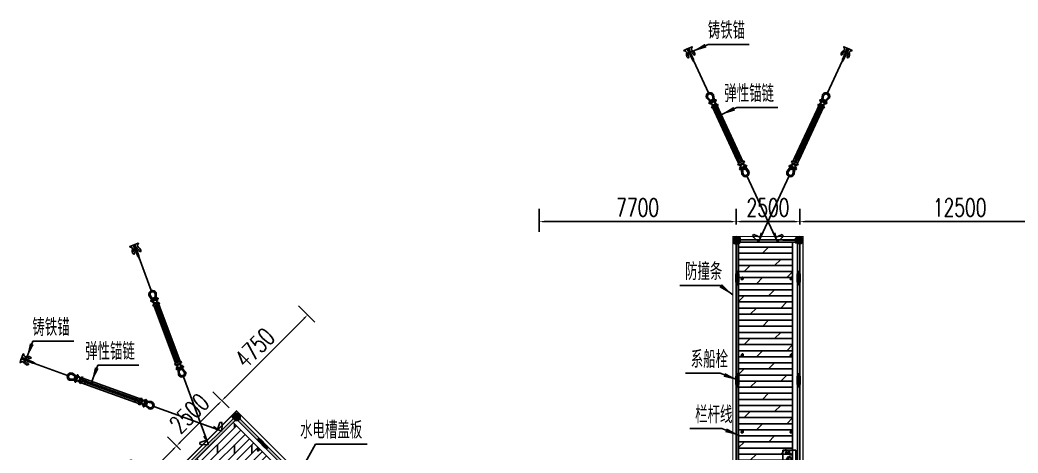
# Model space of a CAD drawing. Extents: x -89702 to 926017, y -610001 to -56924.
# Drawn here: x 22677 to 61728, y -311499 to -294561 of the extents above; entities that cross this region are included whole.
import ezdxf

# ---------------------------------------------------------------- set-up
doc = ezdxf.new("R2010")
doc.units = 0
doc.header["$LTSCALE"] = 10
doc.header["$MEASUREMENT"] = 0
doc.linetypes.add('ACAD_ISO14W100', pattern=[24, 12, -3, 0, -3, 0, -3, 0, -3])
doc.linetypes.add('CENTER', pattern=[2, 1.25, -0.25, 0.25, -0.25])
for name, color, linetype in [('AECOM-园建', 2, 'Continuous'), ('DIM_LEAD', 3, 'Continuous'), ('PUB_DIM', 3, 'Continuous'), ('PUB_TEXT', 7, 'Continuous'), ('W- bollard系船栓', 4, 'Continuous'), ('W-_ANTICOLLISION防撞措施', 6, 'Continuous'), ('W-ALUMINUM_FRAME铝架', 30, 'Continuous'), ('W-MOUNTING固定方式', 5, 'Continuous'), ('W-PLASTIC_RAILINGS塑木栏杆', 6, 'Continuous'), ('W-STEEL_FRAME钢架', 3, 'Continuous'), ('W-WOOD_FLOOR木地板', 30, 'Continuous')]:
    doc.layers.add(name, color=color, linetype=linetype)
doc.layers.add('护舷', color=40, linetype='Continuous', lineweight=15)
doc.layers.add('护角', color=8, linetype='Continuous', lineweight=9)
doc.styles.add('_TCH_DIM', font='SIMPLEX', dxfattribs={"bigfont": 'GBCBIG'})
doc.styles.add('STANDARD_T3', font='simplex.shx', dxfattribs={"width": 0.7, "bigfont": 'gbcbig.shx'})
doc.dimstyles.new('W&&200', dxfattribs={"dimtxt": 700, "dimasz": 200, "dimexe": 500, "dimexo": 600, "dimgap": 200, "dimtad": 1, "dimdec": 0, "dimzin": 0, "dimdsep": 46, "dimtxsty": 'STANDARD_T3', "dimcen": 0.09, "dimclrd": 1, "dimclre": 1, "dimclrt": 7, "dimazin": 2, "dimtfac": 1, "dimtdec": 0, "dimtix": 1, "dimtmove": 2, "dimatfit": 3, "dimfxl": 0, "dimtolj": 1, "dimtzin": 0, "dimarcsym": 0})

# ---------------------------------------------------------------- blocks, each defined once
blk = doc.blocks.new('A$C6f7a73f6')
blk.add_hatch(color=3).paths.add_polyline_path([(485, 384), (635, 384, 1)])
at = {"color": 5}
for p, q in [((228, 434), (240, 434)), ((228, 408), (240, 408)), ((293, 399), (305, 399)), ((228, 363), (240, 363)), ((228, 337), (240, 337)), ((293, 372), (305, 372))]:
    blk.add_line(p, q, dxfattribs=at)
at = {"color": 0, "linetype": 'ByBlock'}
blk.add_lwpolyline([(200, 634), (920, 634), (920, 134), (200, 134)], close=True, dxfattribs=at)
blk.add_lwpolyline([(200, 459), (350, 459), (350, 309), (200, 309)], close=True)
at = {"color": 6}
for points in [[(478, 432), (450, 450)], [(512, 466), (494, 496)], [(561, 480), (560, 516)], [(606, 468), (624, 496)], [(643, 430), (674, 448)], [(466, 384), (430, 386)], [(477, 338), (446, 320)], [(514, 304), (496, 272)], [(559, 288), (560, 256)], [(608, 302), (626, 272)], [(642, 336), (674, 318)], [(654, 384), (690, 386)]]:
    blk.add_lwpolyline(points, dxfattribs=at)
at = {"color": 7, "true_color": 0xffffff}
for points in [[(779, 406), (755, 384), (744, 359), (741, 347)], [(778, 503), (777, 511), (817, 525)], [(778, 503), (871, 504), (875, 512), (834, 522)], [(779, 406), (794, 419), (797, 435)], [(846, 441), (805, 439), (797, 435)], [(797, 435), (854, 438)], [(798, 431), (854, 434)], [(817, 440), (817, 456), (805, 456)], [(805, 439), (805, 456)], [(812, 468), (809, 456)], [(809, 456), (841, 457)], [(815, 489), (811, 484), (812, 476)], [(812, 476), (840, 478)], [(812, 468), (840, 470), (841, 457)], [(817, 529), (814, 505)], [(815, 489), (836, 486), (840, 482)], [(816, 468), (816, 477)], [(839, 502), (833, 530), (817, 529)], [(837, 453), (817, 456)], [(819, 501), (819, 489)], [(819, 489), (820, 477)], [(832, 485), (832, 477)], [(835, 502), (836, 486)], [(836, 469), (836, 478)], [(845, 454), (841, 457), (837, 453)], [(837, 453), (838, 441)], [(840, 478), (840, 482)], [(846, 441), (845, 454)], [(846, 441), (854, 438)], [(855, 418), (854, 438)], [(855, 418), (860, 406), (872, 402)], [(872, 402), (880, 403)], [(892, 411), (891, 358), (878, 358)], [(881, 394), (882, 374), (878, 358)], [(880, 411), (881, 394)], [(892, 411), (880, 411)], [(881, 394), (893, 395)], [(892, 403), (913, 404)], [(896, 403), (898, 367)], [(897, 399), (917, 400)], [(913, 404), (915, 364)], [(917, 400), (918, 368)], [(777, 349), (741, 347)], [(741, 335), (741, 339), (741, 347)], [(742, 319), (742, 323), (742, 331)], [(743, 302), (743, 307), (742, 315)], [(744, 290), (743, 294), (747, 299)], [(744, 290), (743, 298)], [(746, 335), (745, 339), (745, 347)], [(746, 319), (746, 323), (746, 331)], [(747, 303), (747, 307), (747, 315)], [(748, 290), (749, 347)], [(750, 335), (749, 339), (749, 347)], [(750, 319), (750, 323), (750, 331)], [(751, 303), (751, 307), (751, 315)], [(752, 291), (751, 299)], [(752, 291), (752, 295), (755, 299)], [(754, 335), (753, 339), (753, 348)], [(754, 319), (754, 323), (754, 331)], [(755, 303), (755, 307), (755, 315)], [(756, 291), (757, 348)], [(758, 340), (757, 344), (757, 348)], [(759, 319), (758, 323), (758, 336)], [(759, 303), (759, 307), (759, 315)], [(760, 291), (760, 299)], [(760, 291), (760, 299)], [(762, 340), (761, 344), (761, 348)], [(762, 324), (762, 328), (762, 336)], [(763, 303), (763, 308), (763, 320)], [(764, 291), (765, 348)], [(766, 340), (765, 344), (765, 348)], [(766, 324), (766, 328), (766, 336)], [(767, 308), (767, 312), (767, 320)], [(768, 291), (768, 296), (767, 304)], [(768, 291), (768, 296), (768, 300), (771, 304)], [(770, 340), (769, 344), (769, 348)], [(770, 324), (770, 328), (770, 336)], [(771, 308), (771, 312), (771, 320)], [(772, 292), (773, 349)], [(774, 340), (774, 345), (773, 349)], [(775, 324), (774, 328), (774, 336)], [(775, 308), (775, 312), (775, 320)], [(776, 292), (776, 296), (776, 304)], [(792, 374), (780, 369), (777, 357)], [(777, 357), (777, 349)], [(792, 374), (825, 367), (861, 373)], [(878, 358), (874, 370), (861, 373)], [(882, 374), (894, 375)], [(890, 366), (915, 364)], [(898, 371), (918, 368)]]:
    blk.add_lwpolyline(points, dxfattribs=at)
at = {"color": 5}
for centre, radius in [((311, 385), 31), ((325, 385), 6)]:
    blk.add_circle(centre, radius, dxfattribs=at)
at = {"color": 6}
blk.add_circle((560, 384), 75, dxfattribs=at)
at = {"color": 5}
for centre, start, end in [((234, 434), 0, 180), ((234, 408), 180, 0), ((299, 399), 0, 180), ((234, 363), 0, 180), ((234, 337), 180, 0), ((299, 372), 180, 0)]:
    blk.add_arc(centre, 6, start, end, dxfattribs=at)
blk = doc.blocks.new('$matou$00000081')
at = {"elevation": 0}
for points in [[(115, -13, 1.151757), (115, 13), (-115, 13, 1.151757), (-115, -13), (115, -13)], [(-96, 13, -0.182727), (-80, 28), (81, 28, -0.182727), (97, 13)], [(97, -13, -0.182727), (81, -28), (-80, -28, -0.182727), (-96, -13, -0.127039)]]:
    blk.add_lwpolyline(points, format="xyb", dxfattribs=at)
for centre, radius in [((-39, 0, 0), 10.9), ((-39, 0, 0), 7.27), ((40, 0, 0), 10.9), ((40, 0, 0), 7.27)]:
    blk.add_circle(centre, radius)
blk = doc.blocks.new('ZFQ')
at = {"layer": 'W-WOOD_FLOOR木地板'}
h = blk.add_hatch(dxfattribs=at)
h.set_pattern_fill('DOLMIT', color=256, scale=300)
h.set_pattern_definition([(0, (-1737049.58, -2606807.6), (0, 238.122618), []), (45, (-1737049.6, -2606807.6), (-476.24491, 476.24491), [336.75638, -673.512])])
h.paths.add_polyline_path([(965, 11900), (-1150, 11900), (-1150, 1470), (-2130, 0), (1907, 0), (965, 1414)])
at = {"layer": 'W-ALUMINUM_FRAME铝架', "color": 0}
for points in [[(965, 11900), (965, 1414), (1907, 0)], [(1150, 11900), (1150, 1470), (2130, 0)]]:
    blk.add_lwpolyline(points, dxfattribs=at)
at = {"layer": 'W-STEEL_FRAME钢架'}
for points in [[(-2250, 0), (-1250, 1500), (-1250, 12000), (1250, 12000), (1250, 1500), (2250, 0)], [(-2130, 0), (-1150, 1470), (-1150, 11900), (1150, 11900), (1150, 1470), (2130, 0)]]:
    blk.add_lwpolyline(points, close=True, dxfattribs=at)
at = {"layer": 'W- bollard系船栓', "xscale": 2}
for p, yscale, rotation in [((-1200, 10500, 0), -2, 89.99999999999993), ((1200, 10500, 0), 2, 90.00000000000006), ((-1200, 6500, 0), -2, 89.99999999999993), ((1200, 6500, 0), 2, 90.00000000000006), ((-1200, 2500, 0), -2, 89.99999999999993), ((1200, 2500, 0), 2, 90.00000000000006)]:
    blk.add_blockref('$matou$00000081', p, dxfattribs=dict(at, yscale=yscale, rotation=rotation))
at = {"layer": 'W-STEEL_FRAME钢架', "rotation": 90}
blk.add_blockref('A$C6f7a73f6', (1218, 2846), dxfattribs=at)
blk = doc.blocks.new('*D1311')
at = {"layer": 'Defpoints', "color": 0, "transparency": 16777216}
for p in [(53194, -302448), (53194, -303155), (65694, -303155)]:
    blk.add_point(p, dxfattribs=at)
at = {"layer": 'W-STEEL_FRAME钢架', "color": 1, "lineweight": -2, "transparency": 16777216}
for p, q in [((53194, -302555), (53194, -301948)), ((65694, -302555), (65694, -301948)), ((65494, -302448), (53394, -302448))]:
    blk.add_line(p, q, dxfattribs=at)
at = {"layer": 'W-STEEL_FRAME钢架', "color": 1, "transparency": 16777216}
for points in [[(53394, -302415), (53394, -302482), (53194, -302448)], [(65494, -302415), (65494, -302482), (65694, -302448)]]:
    blk.add_solid(points, dxfattribs=at)
at = {"layer": 'W-STEEL_FRAME钢架', "color": 7, "transparency": 16777216, "insert": (59444, -301898), "char_height": 700, "attachment_point": 5, "style": 'STANDARD_T3'}
blk.add_mtext('\\A1;12500', dxfattribs=at)
blk = doc.blocks.new('*D1312')
at = {"layer": 'Defpoints', "color": 0, "transparency": 16777216}
for p in [(50694, -302448), (50694, -303155), (53194, -303155)]:
    blk.add_point(p, dxfattribs=at)
at = {"layer": 'W-STEEL_FRAME钢架', "color": 1, "lineweight": -2, "transparency": 16777216}
for p, q in [((50694, -302555), (50694, -301948)), ((53194, -302555), (53194, -301948)), ((52994, -302448), (50894, -302448))]:
    blk.add_line(p, q, dxfattribs=at)
at = {"layer": 'W-STEEL_FRAME钢架', "color": 1, "transparency": 16777216}
for points in [[(50894, -302415), (50894, -302482), (50694, -302448)], [(52994, -302415), (52994, -302482), (53194, -302448)]]:
    blk.add_solid(points, dxfattribs=at)
at = {"layer": 'W-STEEL_FRAME钢架', "color": 7, "transparency": 16777216, "insert": (51944, -301898), "char_height": 700, "attachment_point": 5, "style": 'STANDARD_T3'}
blk.add_mtext('\\A1;2500', dxfattribs=at)
blk = doc.blocks.new('*D1313')
at = {"layer": 'Defpoints', "color": 0, "transparency": 16777216}
for p in [(42994, -302448), (50694, -303155), (42994, -315155)]:
    blk.add_point(p, dxfattribs=at)
at = {"layer": 'W-STEEL_FRAME钢架', "color": 1, "lineweight": -2, "transparency": 16777216}
for p, q in [((42994, -302848), (42994, -301948)), ((50694, -302555), (50694, -301948)), ((50494, -302448), (43194, -302448))]:
    blk.add_line(p, q, dxfattribs=at)
at = {"layer": 'W-STEEL_FRAME钢架', "color": 1, "transparency": 16777216}
for points in [[(43194, -302415), (43194, -302482), (42994, -302448)], [(50494, -302415), (50494, -302482), (50694, -302448)]]:
    blk.add_solid(points, dxfattribs=at)
at = {"layer": 'W-STEEL_FRAME钢架', "color": 7, "transparency": 16777216, "insert": (46844, -301898), "char_height": 700, "attachment_point": 5, "style": 'STANDARD_T3'}
blk.add_mtext('\\A1;7700', dxfattribs=at)
blk = doc.blocks.new('*D1314')
at = {"layer": 'Defpoints', "color": 0, "transparency": 16777216}
for p in [(30574, -309453), (42994, -315155), (39635, -318514)]:
    blk.add_point(p, dxfattribs=at)
at = {"layer": 'W-STEEL_FRAME钢架', "color": 1, "lineweight": -2, "transparency": 16777216}
for p, q in [((34215, -306377), (33579, -305740)), ((33791, -306235), (30715, -309311)), ((30857, -309736), (30220, -309099))]:
    blk.add_line(p, q, dxfattribs=at)
at = {"layer": 'W-STEEL_FRAME钢架', "color": 1, "transparency": 16777216}
for points in [[(33768, -306212), (33815, -306259), (33933, -306094)], [(30692, -309288), (30739, -309335), (30574, -309453)]]:
    blk.add_solid(points, dxfattribs=at)
at = {"layer": 'W-STEEL_FRAME钢架', "color": 7, "transparency": 16777216, "insert": (31864, -307384), "char_height": 700, "attachment_point": 5, "rotation": 45, "style": 'STANDARD_T3'}
blk.add_mtext('\\A1;4750', dxfattribs=at)
blk = doc.blocks.new('*D1315')
at = {"layer": 'Defpoints', "color": 0, "transparency": 16777216}
for p in [(28806, -311220), (29382, -311797), (39635, -318514)]:
    blk.add_point(p, dxfattribs=at)
at = {"layer": 'W-STEEL_FRAME钢架', "color": 1, "lineweight": -2, "transparency": 16777216}
for p, q in [((30857, -309736), (30220, -309099)), ((30432, -309594), (28947, -311079)), ((28958, -311372), (28453, -310867))]:
    blk.add_line(p, q, dxfattribs=at)
at = {"layer": 'W-STEEL_FRAME钢架', "color": 1, "transparency": 16777216}
for points in [[(30409, -309571), (30456, -309618), (30574, -309453)], [(28924, -311056), (28971, -311103), (28806, -311220)]]:
    blk.add_solid(points, dxfattribs=at)
at = {"layer": 'W-STEEL_FRAME钢架', "color": 7, "transparency": 16777216, "insert": (29301, -309948), "char_height": 700, "attachment_point": 5, "rotation": 45, "style": 'STANDARD_T3'}
blk.add_mtext('\\A1;2500', dxfattribs=at)
blk = doc.blocks.new('*D1316')
at = {"layer": 'Defpoints', "color": 0, "transparency": 16777216}
for p in [(29382, -311797), (25447, -314579), (34509, -323641)]:
    blk.add_point(p, dxfattribs=at)
at = {"layer": 'W-STEEL_FRAME钢架', "color": 1, "lineweight": -2, "transparency": 16777216}
for p, q in [((28958, -311372), (28453, -310867)), ((28665, -311362), (25589, -314438)), ((25730, -314862), (25094, -314226))]:
    blk.add_line(p, q, dxfattribs=at)
at = {"layer": 'W-STEEL_FRAME钢架', "color": 1, "transparency": 16777216}
for points in [[(28641, -311338), (28688, -311385), (28806, -311220)], [(25565, -314414), (25612, -314461), (25447, -314579)]]:
    blk.add_solid(points, dxfattribs=at)
at = {"layer": 'W-STEEL_FRAME钢架', "color": 7, "transparency": 16777216, "insert": (26738, -312511), "char_height": 700, "attachment_point": 5, "rotation": 45, "style": 'STANDARD_T3'}
blk.add_mtext('\\A1;4750', dxfattribs=at)
blk = doc.blocks.new('护角')
at = {"layer": '护角', "linetype": 'Continuous', "lineweight": 0}
h = blk.add_hatch(dxfattribs=at)
h.set_pattern_fill('ANGLE', color=40, scale=5, angle=45)
h.set_pattern_definition([(45, (0, 0), (-24.6957, 24.6957), [25.4, -9.525]), (135, (0, 0), (-24.6957, -24.6957), [25.4, -9.525])])
h.paths.add_polyline_path([(229, 177, 0.414214), (177, 229), (0, 229), (0, 100, 0.414214), (100, 0), (229, 0)])
h.paths.add_polyline_path([(177, 280), (67, 280), (0, 229), (177, 229)])
h.paths.add_polyline_path([(177, 280), (177, 229, -0.414214), (229, 177), (280, 177, 0.414214)])
h.paths.add_polyline_path([(280, 177), (229, 177), (229, 0), (280, 65)])
at = {"layer": '护角', "color": 40, "linetype": 'Continuous', "lineweight": 0}
for p, q in [((0, 229), (67, 280)), ((0, 229), (0, 100)), ((177, 229), (0, 229)), ((67, 280), (177, 280)), ((100, 0), (229, 0)), ((177, 229), (177, 280)), ((229, 177), (229, 0)), ((229, 177), (280, 177)), ((229, 0), (280, 65)), ((280, 177), (280, 65))]:
    blk.add_line(p, q, dxfattribs=at)
at = {"layer": '护角', "color": 1, "linetype": 'CENTER', "ltscale": 0.2}
for p, q in [((224, 229), (235, 229)), ((229, 224), (229, 235))]:
    blk.add_line(p, q, dxfattribs=at)
at = {"layer": '护角', "color": 40, "linetype": 'Continuous', "lineweight": 0}
for centre, radius, start, end in [((100, 100), 100, 180, 270), ((177, 177), 103, 0, 90), ((177, 177), 52.2, 0, 90)]:
    blk.add_arc(centre, radius, start, end, dxfattribs=at)
blk = doc.blocks.new('A$Cfe1adb12')
at = {"layer": '护舷', "rotation": 320.3357902113834}
blk.add_blockref('护角', (0, 179), dxfattribs=at)
blk = doc.blocks.new('$matou$00000106')
blk.add_line((-31, -275, 0), (31, -275, 0))
at = {"elevation": 0}
for points in [[(-31, -275), (-31, -149, -0.158691), (-104, -26), (-90, -7, 0.186687), (-133, 68, 0.169045), (-176, -9), (-162, -23, 0.1524), (-109, -153, -0.391481), (-179, -249), (-179, -273), (-31, -275)], [(31, -275), (31, -149, 0.158691), (104, -26), (90, -7, -0.186687), (133, 68, -0.169045), (176, -9), (162, -23, -0.1524), (109, -153, 0.391481), (179, -249), (179, -273), (31, -275)]]:
    blk.add_lwpolyline(points, format="xyb", dxfattribs=at)
for points in [[(1, 275), (-10, 275), (-10, 219), (-23, 201), (-27, -239), (-21, -245), (0, -245)], [(0, 275), (11, 275), (11, 219), (24, 201), (28, -239), (21, -245), (0, -245)]]:
    blk.add_lwpolyline(points, dxfattribs=at)

msp = doc.modelspace()

# ---------------------------------------------------------------- linework, layer by layer
at = {"layer": 'AECOM-园建'}
for p, q in [((49038.4, -296178.4), (49611.7, -297416.3)), ((54849.3, -296178.4), (54276, -297416.3)), ((49758.5, -297943.2), (49729.5, -297956.6)), ((49729.5, -297956.6), (49756.4, -298014.7)), ((49771.7, -297894.6), (49742.3, -297908.2)), ((49742.3, -297908.2), (49758.5, -297943.2)), ((49753.4, -297855.9), (49771.7, -297894.6)), ((49933.3, -297862), (49758.4, -297943)), ((49887.8, -297840.7), (49771.7, -297894.6)), ((49785.5, -298001.3), (49960.2, -297920)), ((49887.8, -297840.7), (49869.9, -297801.7)), ((49917.2, -297827.2), (49887.8, -297840.7)), ((49933.3, -297862), (49917.2, -297827.2)), ((49962.6, -297848.5), (49933.3, -297862)), ((49960.3, -297920.2), (49989.4, -297906.8)), ((50025.5, -298060.4), (49960.3, -297920.2)), ((49989.4, -297906.8), (49962.6, -297848.5)), ((53862.3, -298060.4), (53927.5, -297920.2)), ((53898.3, -297906.8), (53925.2, -297848.5)), ((53927.5, -297920.2), (53898.3, -297906.8)), ((53925.2, -297848.5), (53954.5, -297862)), ((54102.3, -298001.3), (53927.6, -297920)), ((53954.5, -297862), (53970.6, -297827.2)), ((53954.5, -297862), (54129.4, -297943)), ((53970.6, -297827.2), (53999.9, -297840.7)), ((53999.9, -297840.7), (54017.9, -297801.7)), ((53999.9, -297840.7), (54116.1, -297894.6)), ((54134.4, -297855.9), (54116.1, -297894.6)), ((54116.1, -297894.6), (54145.5, -297908.2)), ((54145.5, -297908.2), (54129.3, -297943.2)), ((54129.3, -297943.2), (54158.3, -297956.6)), ((54158.3, -297956.6), (54131.3, -298014.7)), ((49756.4, -298014.7), (49785.5, -298001.3)), ((49785.5, -298001.3), (49850.3, -298141)), ((49850.3, -298141), (50025.5, -298060.4)), ((49850.3, -298141), (50725.4, -300028.1)), ((49908.9, -298114.1), (50783.8, -300001.3)), ((49967.2, -298087.2), (50842.2, -299974.4)), ((50025.5, -298060.4), (50900.5, -299947.6)), ((53862.3, -298060.4), (52987.2, -299947.6)), ((53920.5, -298087.2), (53045.6, -299974.4)), ((53978.9, -298114.1), (53104, -300001.3)), ((54037.4, -298141), (53162.4, -300028.1)), ((54037.4, -298141), (53862.3, -298060.4)), ((54102.3, -298001.3), (54037.4, -298141)), ((54131.3, -298014.7), (54102.3, -298001.3)), ((50725.4, -300028.1), (50900, -299946.5)), ((50790.1, -300167.9), (50725.4, -300028.1)), ((50761.1, -300181.4), (50790.1, -300167.9)), ((50788.1, -300239.5), (50761.1, -300181.4)), ((50817, -300226.1), (50788.1, -300239.5)), ((50790.1, -300167.9), (50965, -300087.1)), ((50833.3, -300261), (50817, -300226.1)), ((50991.9, -300145.1), (50817.1, -300226.2)), ((50862.7, -300247.4), (50833.3, -300261)), ((50845.3, -300302.7), (50880.4, -300286.4)), ((50978.8, -300193.5), (50862.7, -300247.4)), ((50880.4, -300286.4), (50862.7, -300247.4)), ((50900, -299946.5), (50964.9, -300086.9)), ((50964.9, -300086.9), (50994, -300073.3)), ((51008.1, -300179.9), (50978.8, -300193.5)), ((50978.8, -300193.5), (50997, -300232.4)), ((51021.2, -300131.4), (50991.9, -300145.1)), ((50991.9, -300145.1), (51008.1, -300179.9)), ((50994, -300073.3), (51021.2, -300131.4)), ((52893.7, -300073.3), (52866.6, -300131.4)), ((52866.6, -300131.4), (52895.9, -300145.1)), ((52895.9, -300145.1), (52879.6, -300179.9)), ((52879.6, -300179.9), (52908.9, -300193.5)), ((52908.9, -300193.5), (52890.8, -300232.4)), ((52922.8, -300086.9), (52893.7, -300073.3)), ((52895.9, -300145.1), (53070.7, -300226.2)), ((52908.9, -300193.5), (53025.1, -300247.4)), ((52987.7, -299946.5), (52922.8, -300086.9)), ((53097.6, -300167.9), (52922.8, -300087.1)), ((53162.4, -300028.1), (52987.7, -299946.5)), ((53007.4, -300286.4), (53025.1, -300247.4)), ((53042.5, -300302.7), (53007.4, -300286.4)), ((53025.1, -300247.4), (53054.5, -300261)), ((53054.5, -300261), (53070.7, -300226.1)), ((53070.7, -300226.1), (53099.7, -300239.5)), ((53097.6, -300167.9), (53162.4, -300028.1)), ((53126.7, -300181.4), (53097.6, -300167.9)), ((53099.7, -300239.5), (53126.7, -300181.4)), ((50912.3, -300446.9), (50845.3, -300302.7)), ((52298.3, -303213.5), (51124.3, -300678.6)), ((51589.5, -303213.5), (52763.5, -300678.6)), ((52975.5, -300446.9), (53042.5, -300302.7)), ((51391, -302947.7), (51343.5, -302988.4)), ((51343.5, -302988.4), (51384.8, -303068.6)), ((51649.7, -303070.5), (51391, -302947.7)), ((51623.7, -303039.1), (51625.2, -303033.2)), ((51625.2, -303033.2), (51652.3, -303041.8)), ((51679.9, -302886.6), (51646.4, -303001)), ((51646.4, -303001), (51669.4, -303027.9)), ((51669.4, -303027.9), (51673.5, -303047.3)), ((52207.8, -302886.6), (52241.4, -303001)), ((52218.4, -303027.9), (52214.3, -303047.3)), ((52241.4, -303001), (52218.4, -303027.9)), ((52262.5, -303033.2), (52235.4, -303041.8)), ((52238, -303070.5), (52496.8, -302947.7)), ((52264.1, -303039.1), (52262.5, -303033.2)), ((52496.8, -302947.7), (52544.3, -302988.4)), ((52544.3, -302988.4), (52503, -303068.6)), ((51384.8, -303068.6), (51558.2, -303229.1)), ((51558.2, -303229.1), (51589.5, -303213.5)), ((51647.1, -303058.3), (51623.7, -303039.1)), ((51673.5, -303047.3), (51647.1, -303058.3)), ((51663.9, -303070.4), (51649.7, -303070.5)), ((51652.3, -303041.8), (51671.6, -303056.9)), ((51671.6, -303056.9), (51663.9, -303070.4)), ((52214.3, -303047.3), (52240.7, -303058.3)), ((52235.4, -303041.8), (52216.2, -303056.9)), ((52216.2, -303056.9), (52223.9, -303070.4)), ((52223.9, -303070.4), (52238, -303070.5)), ((52240.7, -303058.3), (52264.1, -303039.1)), ((52329.5, -303229.1), (52298.3, -303213.5)), ((52503, -303068.6), (52329.5, -303229.1)), ((27338.4, -303869.1), (27814.9, -305147.3)), ((27875.3, -305700.8), (27905.5, -305689.4)), ((27897.8, -305760.8), (27875.3, -305700.8)), ((27892.1, -305653.5), (27922.3, -305642.2)), ((27905.5, -305689.4), (27892.1, -305653.5)), ((27927.9, -305749.5), (27897.8, -305760.8)), ((27905.5, -305689.4), (28086.1, -305622.1)), ((27922.3, -305642.2), (27907.2, -305602)), ((27922.3, -305642.2), (28042.3, -305597.5)), ((28108.5, -305682.3), (27927.8, -305749.3)), ((27981.7, -305894.6), (27927.9, -305749.5)), ((28027.7, -305557.2), (28042.3, -305597.5)), ((28042.3, -305597.5), (28072.7, -305586.2)), ((28072.7, -305586.2), (28086.2, -305622.3)), ((28086.2, -305622.3), (28116.1, -305611.2)), ((28138.5, -305671.2), (28108.5, -305682.3)), ((28108.5, -305682.3), (28162.2, -305826.7)), ((28116.1, -305611.2), (28138.5, -305671.2)), ((28162.2, -305826.7), (27981.7, -305894.6)), ((27981.7, -305894.6), (28707.4, -307844)), ((28041.7, -305872), (28767.6, -307821.4)), ((28101.9, -305849.4), (28827.7, -307798.8)), ((28162.2, -305826.7), (28887.9, -307776.2)), ((23250.7, -307999.2), (24533.8, -308462.5)), ((28887.9, -307776.2), (28707, -307842.9)), ((28707, -307842.9), (28761.1, -307987.8)), ((28761.1, -307987.8), (28731, -307998.9)), ((28731, -307998.9), (28753.2, -308059.1)), ((28753.2, -308059.1), (28783.5, -308047.9)), ((28941.7, -307920.5), (28761.2, -307988)), ((28783.5, -308047.9), (28964.2, -307980.7)), ((28783.5, -308047.9), (28796.8, -308083.9)), ((28796.8, -308083.9), (28827.2, -308072.7)), ((28827.2, -308072.7), (28947.1, -308028)), ((28827.2, -308072.7), (28842, -308112.9)), ((28941.7, -307920.5), (28887.9, -307776.2)), ((28971.7, -307909.4), (28941.7, -307920.5)), ((28947.1, -308028), (28977.5, -308016.7)), ((28962.4, -308068), (28947.1, -308028)), ((28998.6, -308054.5), (28962.4, -308068)), ((28964.1, -307980.5), (28994, -307969.4)), ((28977.5, -308016.7), (28964.1, -307980.5)), ((28994, -307969.4), (28971.7, -307909.4)), ((29054.1, -308203.6), (28998.6, -308054.5)), ((24945.9, -308671.1), (24986.3, -308685.2)), ((24986.3, -308685.2), (24975.3, -308715.7)), ((24975.3, -308715.7), (25011.6, -308728.8)), ((25029.7, -308564.8), (24986.3, -308685.2)), ((25029.7, -308564.8), (24989.4, -308550.1)), ((25011.6, -308728.8), (25000.7, -308758.9)), ((25000.7, -308758.9), (25061, -308780.6)), ((25076.8, -308547.5), (25011.4, -308728.8)), ((25040.8, -308534.4), (25029.7, -308564.8)), ((25076.8, -308547.5), (25040.8, -308534.4)), ((25061, -308780.6), (25071.8, -308750.5)), ((25071.8, -308750.5), (25137, -308569.2)), ((25071.8, -308750.5), (25216.8, -308802.7)), ((25087.8, -308517.2), (25076.8, -308547.5)), ((25148.1, -308539.1), (25087.8, -308517.2)), ((25137.2, -308569.3), (25148.1, -308539.1)), ((25282.7, -308621.6), (25137.2, -308569.3)), ((25216.8, -308802.7), (25282.7, -308621.6)), ((25216.8, -308802.7), (27173.6, -309508.3)), ((25238.8, -308742.2), (27195.6, -309447.9)), ((25260.8, -308681.8), (27217.6, -309387.5)), ((25282.7, -308621.6), (27239.5, -309327.1)), ((30045.4, -311134.9), (29069.6, -308517.2)), ((27173.6, -309508.3), (27238.4, -309326.7)), ((27318.5, -309560.6), (27173.6, -309508.3)), ((27238.4, -309326.7), (27383.9, -309379.3)), ((27307.7, -309590.7), (27318.5, -309560.6)), ((27367.9, -309612.4), (27307.7, -309590.7)), ((27318.5, -309560.6), (27384.1, -309379.4)), ((27378.7, -309582.4), (27367.9, -309612.4)), ((27415, -309595.4), (27378.7, -309582.4)), ((27444.2, -309401.1), (27378.9, -309582.4)), ((27383.9, -309379.3), (27394.7, -309349.1)), ((27394.7, -309349.1), (27455.1, -309370.7)), ((27426, -309564.9), (27415, -309595.4)), ((27469.4, -309444.5), (27426, -309564.9)), ((27466.2, -309579.8), (27426, -309564.9)), ((27455.1, -309370.7), (27444.2, -309401.1)), ((27444.2, -309401.1), (27480.3, -309414)), ((27453.1, -309616.1), (27466.2, -309579.8)), ((27602.7, -309670), (27453.1, -309616.1)), ((27480.3, -309414), (27469.4, -309444.5)), ((27469.4, -309444.5), (27509.9, -309458.9)), ((30544, -310631), (27916.5, -309682.3)), ((30400.1, -310573.3), (30494.8, -310303)), ((30494.8, -310303), (30557.1, -310297.9)), ((30557.1, -310297.9), (30585.1, -310383.6)), ((30585.1, -310383.6), (30577.1, -310619.8)), ((29876.7, -310840.6), (29934.5, -310944.9)), ((30248.1, -310465.4), (30353, -310522)), ((30353, -310522), (30355.9, -310557.3)), ((30355.9, -310557.3), (30366.8, -310573.9)), ((30366.8, -310573.9), (30393.2, -310562.8)), ((30377.8, -310554.9), (30375, -310579.2)), ((30375, -310579.2), (30390, -310583.3)), ((30390.8, -310529.7), (30377.8, -310554.9)), ((30390, -310583.3), (30400.1, -310573.3)), ((30396, -310532.6), (30390.8, -310529.7)), ((30393.2, -310562.8), (30396, -310532.6)), ((30577.1, -310619.8), (30544, -310631)), ((29716.9, -311089), (29712.4, -311151.3)), ((29712.4, -311151.3), (29798.4, -311178.4)), ((29986.2, -310991.5), (29716.9, -311089)), ((29798.4, -311178.4), (30034.5, -311168)), ((29934.5, -310944.9), (29969.8, -310947.5)), ((29942.5, -310982.6), (29967.6, -310969.4)), ((29945.5, -310987.8), (29942.5, -310982.6)), ((29975.6, -310984.7), (29945.5, -310987.8)), ((29967.6, -310969.4), (29991.9, -310966.3)), ((29969.8, -310947.5), (29986.4, -310958.2)), ((29986.4, -310958.2), (29975.6, -310984.7)), ((29996.1, -310981.3), (29986.2, -310991.5)), ((29991.9, -310966.3), (29996.1, -310981.3)), ((30034.5, -311168), (30045.4, -311134.9))]:
    msp.add_line(p, q, dxfattribs=at)
at = {"layer": 'AECOM-园建', "color": 7}
for p, q in [((49801.6, -297655.4), (49766.9, -297515.8)), ((49838.1, -297642.4), (49812.1, -297496.4)), ((54049.6, -297642.4), (54075.6, -297496.4)), ((54086.2, -297655.4), (54120.9, -297515.8)), ((49651.4, -297727.8), (49545.7, -297622.4)), ((49685.2, -297708.8), (49589.7, -297600.9)), ((49651.4, -297727.8), (49718.3, -297872.1)), ((49753.4, -297855.9), (49685.2, -297708.8)), ((49718.3, -297872.1), (49753.4, -297855.9)), ((49801.5, -297654.9), (49869.7, -297802.2)), ((49904.7, -297786.1), (49838.1, -297642.4)), ((49869.7, -297802.2), (49904.7, -297786.1)), ((53983.1, -297786.1), (54049.6, -297642.4)), ((54018, -297802.2), (53983.1, -297786.1)), ((54086.3, -297654.9), (54018, -297802.2)), ((54134.4, -297855.9), (54202.5, -297708.8)), ((54169.5, -297872.1), (54134.4, -297855.9)), ((54236.3, -297727.8), (54169.5, -297872.1)), ((54202.5, -297708.8), (54298, -297600.9)), ((54236.3, -297727.8), (54342.1, -297622.4)), ((50880.4, -300286.4), (50948.6, -300433.4)), ((50996.5, -300232.2), (51031.4, -300216)), ((51064.8, -300379.5), (50996.5, -300232.2)), ((51031.4, -300216), (51098.1, -300359.6)), ((52856.4, -300216), (52789.7, -300359.6)), ((52822.9, -300379.5), (52891.3, -300232.2)), ((52891.3, -300232.2), (52856.4, -300216)), ((53007.4, -300286.4), (52939.1, -300433.4)), ((50912.3, -300446.9), (50924.4, -300595.8)), ((50948.6, -300433.4), (50969.3, -300576)), ((51064.6, -300379.1), (51148.7, -300495.8)), ((51098.1, -300359.6), (51192.7, -300473.8)), ((52789.7, -300359.6), (52695, -300473.8)), ((52823.2, -300379.1), (52739.1, -300495.8)), ((52939.1, -300433.4), (52918.5, -300576)), ((52975.5, -300446.9), (52963.4, -300595.8)), ((27816.3, -305467.3), (27730.8, -305346.1)), ((27851.3, -305450.5), (27776.5, -305327.6)), ((27971.1, -305405.4), (27961.6, -305261.6)), ((28008.4, -305394.7), (28007.9, -305245.4)), ((27871.6, -305615.7), (27816.3, -305467.3)), ((27851, -305450.1), (27907.7, -305602.2)), ((27907.7, -305602.2), (27871.6, -305615.7)), ((28027.7, -305557.2), (27971.1, -305405.4)), ((28008.4, -305394.7), (28063.9, -305543.7)), ((28063.9, -305543.7), (28027.7, -305557.2)), ((28962.4, -308068), (29018.9, -308219.9)), ((24837.3, -308495.7), (24713.7, -308422.2)), ((24853.8, -308460.6), (24731.7, -308376.4)), ((24836.9, -308495.5), (24989.6, -308550.6)), ((25002.7, -308514.4), (24853.8, -308460.6)), ((28842.2, -308112.4), (28806.1, -308125.8)), ((28806.1, -308125.8), (28861.3, -308274.3)), ((28898.8, -308264.6), (28842.2, -308112.4)), ((28861.3, -308274.3), (28875.9, -308421.8)), ((28898.7, -308264.1), (28922.5, -308406)), ((29018.9, -308219.9), (29105.7, -308334.9)), ((29054.1, -308203.6), (29151.3, -308316.9)), ((24783.1, -308653.4), (24633.8, -308654.4)), ((24793.4, -308616), (24649.5, -308608)), ((24783.1, -308653.4), (24932.8, -308707.4)), ((24945.9, -308671.1), (24793.4, -308616)), ((24932.8, -308707.4), (24945.9, -308671.1)), ((24989.6, -308550.6), (25002.7, -308514.4)), ((27466.2, -309579.8), (27618.7, -309634.7)), ((27509.3, -309459.1), (27522.4, -309422.9)), ((27662.1, -309514.1), (27509.3, -309459.1)), ((27522.4, -309422.9), (27671.4, -309476.6)), ((27602.7, -309670), (27717, -309766.1)), ((27618.7, -309634.7), (27734.6, -309720.3)), ((27661.6, -309514.1), (27803.7, -309536.4)), ((27671.4, -309476.6), (27819.1, -309489.6))]:
    msp.add_line(p, q, dxfattribs=at)
at = {"layer": 'AECOM-园建', "color": 6}
for p, q in [((49646, -297791.1), (49881.5, -297682)), ((49669, -297831), (49907.6, -297719.5)), ((54218.8, -297831), (53980.1, -297719.5)), ((54241.8, -297791.1), (54006.2, -297682)), ((50844.8, -300366.9), (51084.1, -300256.7)), ((50860.4, -300410.2), (51095.8, -300300.9)), ((53027.4, -300410.2), (52791.9, -300300.9)), ((53043, -300366.9), (52803.6, -300256.7)), ((28057.3, -305435.4), (27814, -305526.1)), ((28069.4, -305479.8), (27822.3, -305571)), ((29044.6, -308099.3), (28798, -308191.9)), ((24824.3, -308701.9), (24912.5, -308457.7)), ((24868.8, -308713.6), (24957.5, -308465.5)), ((29064.5, -308140.9), (28821.1, -308231.3)), ((27498.3, -309661.7), (27588.4, -309414.1)), ((27540.1, -309681.1), (27628, -309436.8))]:
    msp.add_line(p, q, dxfattribs=at)
at = {"layer": 'AECOM-园建', "color": 4}
for p, q in [((49685.2, -297708.8), (49801.5, -297654.9)), ((49800.8, -297881.1), (49817, -297915.9)), ((49859.1, -297854), (49875.3, -297888.9)), ((49967.2, -298087.2), (49902.3, -297946.9)), ((53920.5, -298087.2), (53985.5, -297946.9)), ((54028.7, -297854), (54012.5, -297888.9)), ((54087, -297881.1), (54070.8, -297915.9)), ((54202.5, -297708.8), (54086.3, -297654.9)), ((49908.9, -298114.1), (49844, -297974.1)), ((53978.9, -298114.1), (54043.8, -297974.1)), ((50783.6, -300000.9), (50848.6, -300140.9)), ((50842.2, -299974.4), (50906.8, -300114)), ((50891.8, -300233.9), (50875.6, -300199.1)), ((50950.1, -300206.9), (50933.9, -300172)), ((52937.7, -300206.9), (52953.8, -300172)), ((53045.6, -299974.4), (52981, -300114)), ((52996, -300233.9), (53012.1, -300199.1)), ((53104.2, -300000.9), (53039.2, -300140.9)), ((50948.6, -300433.4), (51064.8, -300379.5)), ((52939.1, -300433.4), (52822.9, -300379.5)), ((27971.1, -305405.4), (27851, -305450.1)), ((27952, -305631.1), (27965.4, -305667.1)), ((28041.7, -305872), (27987.7, -305727.1)), ((28012.2, -305608.7), (28025.6, -305644.7)), ((28101.9, -305849.4), (28048, -305704.8)), ((28767.6, -307821.4), (28821.3, -307965.5)), ((28827.6, -307798.4), (28881.4, -307943.1)), ((28856.8, -308061.6), (28843.4, -308025.6)), ((28917.1, -308039.2), (28903.7, -308003.2)), ((24793.4, -308616), (24836.9, -308495.5)), ((29018.9, -308219.9), (28898.8, -308264.6)), ((24997.2, -308655.1), (25033.3, -308668.1)), ((25019, -308594.6), (25055.1, -308607.6)), ((25238.8, -308742.2), (25093.6, -308689.8)), ((25260.8, -308681.8), (25115.4, -308629.3)), ((27195.2, -309447.8), (27340.4, -309500)), ((27217.6, -309387.5), (27362.2, -309439.7)), ((27436.9, -309534.7), (27400.8, -309521.7)), ((27458.7, -309474.3), (27422.5, -309461.2)), ((27618.7, -309634.7), (27662.1, -309514.1))]:
    msp.add_line(p, q, dxfattribs=at)
at = {"layer": 'AECOM-园建', "color": 7}
for centre, radius, start, end in [((49674.8, -297552.4), 150, 28.19299, 200.23245), ((49674.8, -297552.4), 100, 29.37851, 197.86824), ((49718.4, -297527.9), 50, 13.97629, 29.37851), ((49762.9, -297505.1), 50, 10.09241, 28.19299), ((54124.9, -297505.1), 50, 151.80701, 169.90759), ((54213, -297552.4), 150, 339.76755, 151.80701), ((54169.4, -297527.9), 50, 150.62149, 166.02371), ((54213, -297552.4), 100, 342.13176, 150.62149), ((49581, -297587), 50, 200.23245, 225.10725), ((49627.2, -297567.7), 50, 197.86824, 221.50455), ((54260.6, -297567.7), 50, 318.49545, 342.13176), ((54306.8, -297587), 50, 314.89275, 339.76755), ((50974.2, -300591.7), 50, 184.64598, 209.52078), ((51061.2, -300542.4), 150, 209.52078, 21.56024), ((51018.8, -300568.9), 50, 188.24867, 211.88499), ((51061.2, -300542.4), 100, 211.88499, 20.37471), ((51108.1, -300525), 50, 20.37471, 35.77694), ((51154.2, -300505.7), 50, 21.56024, 39.66082), ((52826.5, -300542.4), 150, 158.43976, 330.47922), ((52733.5, -300505.7), 50, 140.33918, 158.43976), ((52826.5, -300542.4), 100, 159.62529, 328.11501), ((52779.7, -300525), 50, 144.22306, 159.62529), ((52869, -300568.9), 50, 328.11501, 351.75133), ((52913.6, -300591.7), 50, 330.47922, 355.35402), ((27867.3, -305287.9), 150, 25.06354, 197.103), ((27771.7, -305317.3), 50, 197.103, 215.20358), ((27867.3, -305287.9), 100, 27.42775, 195.91748), ((27819.2, -305301.6), 50, 195.91748, 211.3197), ((27911.7, -305264.9), 50, 3.79144, 27.42775), ((27957.9, -305245.5), 50, 0.18874, 25.06354), ((24674.9, -308513.4), 150, 73.48898, 245.52844), ((24674.9, -308513.4), 100, 74.67451, 243.16423), ((24688.1, -308465.2), 50, 59.27228, 74.67451), ((24703.3, -308417.6), 50, 55.3884, 73.48898), ((28925.6, -308416.9), 50, 185.63517, 203.73575), ((29017.2, -308376.7), 150, 203.73575, 15.77521), ((28971.8, -308397.7), 50, 189.51905, 204.92128), ((29017.2, -308376.7), 100, 204.92128, 13.41101), ((29065.8, -308365.1), 50, 13.41101, 37.04732), ((29113.4, -308349.5), 50, 15.77521, 40.65001), ((24633.5, -308604.4), 50, 245.52844, 270.40324), ((24652.3, -308558), 50, 243.16423, 266.80055), ((27775.4, -309631.3), 150, 254.81677, 66.85623), ((27775.4, -309631.3), 100, 257.18098, 65.6707), ((27796, -309585.8), 50, 65.6707, 81.07293), ((27814.7, -309539.4), 50, 66.85623, 84.95681), ((27749.2, -309727.9), 50, 229.94197, 254.81677), ((27764.3, -309680.1), 50, 233.54466, 257.18098)]:
    msp.add_arc(centre, radius, start, end, dxfattribs=at)
at = {"layer": 'AECOM-园建', "color": 6}
for centre, radius, start, end in [((49657.5, -297811.1), 23, 119.97776, 299.97776), ((49894.4, -297700.9), 22.9, 305.46612, 125.22233), ((53993.4, -297700.9), 22.9, 54.77767, 234.53388), ((54230.3, -297811.1), 23, 240.02224, 60.02224), ((51089.8, -300278.9), 22.9, 284.5309, 104.28711), ((52798, -300278.9), 22.9, 75.71289, 255.4691), ((50852.6, -300388.5), 23, 109.77547, 289.77547), ((53035.2, -300388.5), 23, 250.22453, 70.22453), ((27818.4, -305548.4), 22.9, 100.07366, 279.82987), ((28063.3, -305457.6), 23, 285.31823, 105.31823), ((29054.5, -308120.1), 23, 295.52052, 115.52052), ((24934.9, -308461.8), 22.9, 350.76211, 170.51832), ((28809.8, -308211.5), 22.9, 121.00888, 300.76509), ((24846.6, -308707.7), 23, 165.27375, 345.27375), ((27519.2, -309671.4), 23, 155.07146, 335.07146), ((27608.1, -309425.7), 22.9, 329.82689, 149.5831)]:
    msp.add_arc(centre, radius, start, end, dxfattribs=at)
at = {"layer": 'DIM_LEAD'}
for p, q in [((48957.9, -295811.1), (49607.9, -295516.8)), ((49607.9, -295516.8), (51208.1, -295516.8)), ((50078.4, -298278.1), (50728.5, -297983.8)), ((50728.5, -297983.8), (52328.6, -297983.8)), ((50076.6, -304945.2), (48489.2, -304945.2)), ((50568.9, -305317.4), (50076.6, -304945.2)), ((22933, -307798), (23181.1, -307129)), ((23181.1, -307129), (24781.2, -307129)), ((25474.6, -308737), (25722.7, -308068)), ((25722.7, -308068), (27322.9, -308068)), ((50071.2, -308379.1), (48711.9, -308379.1)), ((50793.9, -308655.3), (50071.2, -308379.1)), ((50138.6, -310545.2), (48883.9, -310545.2)), ((50861.3, -310821.3), (50138.6, -310545.2)), ((33401.2, -312649), (34239.4, -311146)), ((34239.4, -311146), (36267.7, -311146))]:
    msp.add_line(p, q, dxfattribs=at)
for points in [[(48957.9, -295811.1, 0, 160, 0), (49504.5, -295563.6, 0, 0, 0)], [(50078.4, -298278.1, 0, 160, 0), (50625, -298030.6, 0, 0, 0)], [(50568.9, -305317.4, 0, 160, 0), (50090.3, -304955.6, 0, 0, 0)], [(22933, -307798, 0, 160, 0), (23141.6, -307235.5, 0, 0, 0)], [(25474.6, -308737, 0, 160, 0), (25683.2, -308174.4, 0, 0, 0)], [(50793.9, -308655.3, 0, 160, 0), (50233.4, -308441.1, 0, 0, 0)], [(50861.3, -310821.3, 0, 160, 0), (50300.8, -310607.1, 0, 0, 0)]]:
    msp.add_lwpolyline(points, format="xyseb", dxfattribs=at)
at = {"layer": 'PUB_DIM', "color": 3, "linetype": 'ACAD_ISO14W100'}
for p, q in [((50970.8, -304690), (50884.9, -304638.9)), ((50957.3, -304623.7), (50898.4, -304704.5)), ((52885.7, -304690), (52799.8, -304638.9)), ((52872.2, -304623.7), (52813.3, -304704.5)), ((50970.8, -307690), (50884.9, -307638.9)), ((50957.3, -307623.7), (50898.4, -307704.5)), ((52885.7, -307690), (52799.8, -307638.9)), ((52872.2, -307623.7), (52813.3, -307704.5)), ((50970.8, -310690), (50884.9, -310638.9)), ((50957.3, -310623.7), (50898.4, -310704.5)), ((52885.7, -310690), (52799.8, -310638.9)), ((52872.2, -310623.7), (52813.3, -310704.5)), ((32041.8, -311350), (31944.8, -311374.5)), ((31985.3, -311312.7), (32000.8, -311411.5))]:
    msp.add_line(p, q, dxfattribs=at)
for centre in [(50928, -304664.3), (52842.9, -304664.3), (50928, -307664.3), (52842.9, -307664.3), (50928, -310664.3), (52842.9, -310664.3), (31993.3, -311362.1)]:
    msp.add_circle(centre, 50, dxfattribs=at)
at = {"layer": 'W-_ANTICOLLISION防撞措施', "color": 5, "const_width": 50}
msp.add_lwpolyline([(64626.6, -315030.3), (54268.8, -315030.3), (53318.9, -313617.4), (53318.9, -303030.3), (50568.9, -303030.3), (50568.9, -313617.4), (49655.2, -315030.3), (42942.1, -315030.3), (40399.3, -317573.1), (38636.4, -317338.5), (31149.8, -309852), (29214.4, -311787.4), (36709.2, -319318.6), (37037.9, -320931.9), (34331.8, -323640.5), (36178.5, -325487.2)], dxfattribs=at)
at = {"layer": 'W-PLASTIC_RAILINGS塑木栏杆', "ltscale": 0.5, "const_width": 10}
msp.add_lwpolyline([(64720.3, -315205.3), (54155.7, -315188.1), (53143.9, -313670.4), (53143.9, -303205.3), (50738.8, -303163.1), (50738.8, -313628.2), (49725, -315205.3), (43014.6, -315205.3), (40364.2, -317867.4), (38549.7, -317499.3), (31149.8, -310099.5), (29452.8, -311796.5), (36852.9, -319196.6), (37218.8, -321001.1), (34583.9, -323645.1), (36271.8, -325333)], dxfattribs=at)
at = {"layer": 'W-STEEL_FRAME钢架'}
for points in [[(64693.5, -315155.3), (54193.9, -315155.3), (53193.9, -313655.3), (53193.9, -303155.3), (50693.9, -303155.3), (50693.9, -313655.3), (49693.9, -315155.3), (42993.9, -315155.3), (40342.2, -317806.9), (38574.5, -317453.4), (31148.6, -310027.5), (29382.1, -311796.5), (36806.7, -319221.1), (37160.3, -320988.9), (34508.6, -323640.5), (36276.4, -325408.3), (42496.1, -319188.6), (44211.8, -318262.6), (46515.8, -317655.3), (49478.5, -317359.8), (49478.5, -320655.3), (62778.5, -320655.3)], [(64747.1, -315255.3), (54140.4, -315255.3), (53093.9, -313685.5), (53093.9, -303255.3), (50793.9, -303255.3), (50793.9, -313685.5), (49747.4, -315255.3), (43035.3, -315255.3), (40375.1, -317915.5), (38525.2, -317545.5), (31148.6, -310168.9), (29593.5, -311726.4), (36898.9, -319172.3), (37268.8, -321021.8), (34650, -323640.5), (36276.4, -325266.9), (42435.8, -319107.5), (44174.8, -318168.9), (46502.9, -317555.3), (49578.5, -317249.3), (49578.5, -320555.3), (62698, -320555.3)]]:
    msp.add_lwpolyline(points, dxfattribs=at)

# ---------------------------------------------------------------- block references
for name, p, rotation in [('A$Cfe1adb12', (51005.9, -303205.4), 128.8989538612547), ('ZFQ', (38751.2, -319397.9), 44.99999999992182)]:
    msp.add_blockref(name, p, dxfattribs=dict(rotation=rotation))
at = {"xscale": -1}
for p, rotation in [((52878.6, -303205.4), 231.1010461387453), ((30974.3, -310303.1), 276.122341035816)]:
    msp.add_blockref('A$Cfe1adb12', p, dxfattribs=dict(at, rotation=rotation))
msp.add_blockref('ZFQ', (51943.9, -315155.3))
at = {"layer": 'W-MOUNTING固定方式', "zscale": 0.5}
for p, rotation in [((48925.6, -295927.6, 0), 204.2235542229588), ((22998, -307890.4, 0), 248.9275635905322)]:
    msp.add_blockref('$matou$00000106', p, dxfattribs=dict(at, rotation=rotation))
at = {"layer": 'W-MOUNTING固定方式', "yscale": -1, "zscale": 0.5}
for p, rotation in [((54962.2, -295927.6, 0), 335.7764457770412), ((27239.5, -303612.5, 0), 21.07243640946783)]:
    msp.add_blockref('$matou$00000106', p, dxfattribs=dict(at, rotation=rotation))

# ---------------------------------------------------------------- texts
at = {"layer": 'PUB_TEXT', "color": 7, "style": '_TCH_DIM'}
for s, p in [('铸铁锚', (49590.7, -295306.8)), ('弹性锚链', (50234.6, -297773.8)), ('防撞条', (48699.2, -304735.2)), ('铸铁锚', (23163.8, -306919)), ('弹性锚链', (25228.8, -307858)), ('系船栓', (48921.9, -308169.1)), ('栏杆线', (49093.9, -310335.2)), ('水电槽盖板', (33637.5, -310936))]:
    msp.add_text(s, height=675.18, dxfattribs=at).set_placement(p)

# ---------------------------------------------------------------- dimensions: what is measured, and where the dimension line sits
at = {"layer": 'W-STEEL_FRAME钢架'}
for base, p1, p2, picture, middle in [((42993.9, -302448.2), (50693.9, -303155.3), (42993.9, -315155.3), '*D1313', (46843.9, -301898.2)), ((50693.9, -302448.2), (53193.9, -303155.3), (50693.9, -303155.3), '*D1312', (51943.9, -301898.2)), ((53193.9, -302448.2), (65693.5, -303155.3), (53193.9, -303155.3), '*D1311', (59443.7, -301898.2))]:
    dim = msp.add_linear_dim(base=base, p1=p1, p2=p2, dimstyle='W&&200', override={"dimfxl": 400, "dimfxlon": 1}, dxfattribs=at)
    dim.commit()
    dim.dimension.update_dxf_attribs({"geometry": picture, "text_midpoint": middle})
dim = msp.add_aligned_dim(p1=(42993.9, -315155.3), p2=(39635.1, -318514), distance=-12814.6, dimstyle='W&&200', override={"dimfxl": 400, "dimfxlon": 1}, dxfattribs=at)
dim.commit()
dim.dimension.update_dxf_attribs({"geometry": '*D1314', "text_midpoint": (31864.3, -307384.4)})
for base, p1, p2, picture, middle in [((28806.1, -311220.5), (39635.1, -318514), (29382.1, -311796.5), '*D1315', (29301, -309947.7)), ((25447.3, -314579.3), (29382.1, -311796.5), (34508.6, -323640.5), '*D1316', (26737.8, -312511))]:
    dim = msp.add_linear_dim(base=base, p1=p1, p2=p2, angle=45, dimstyle='W&&200', override={"dimfxl": 400, "dimfxlon": 1}, dxfattribs=at)
    dim.commit()
    dim.dimension.update_dxf_attribs({"geometry": picture, "text_midpoint": middle})

doc.saveas('drawing.dxf')
